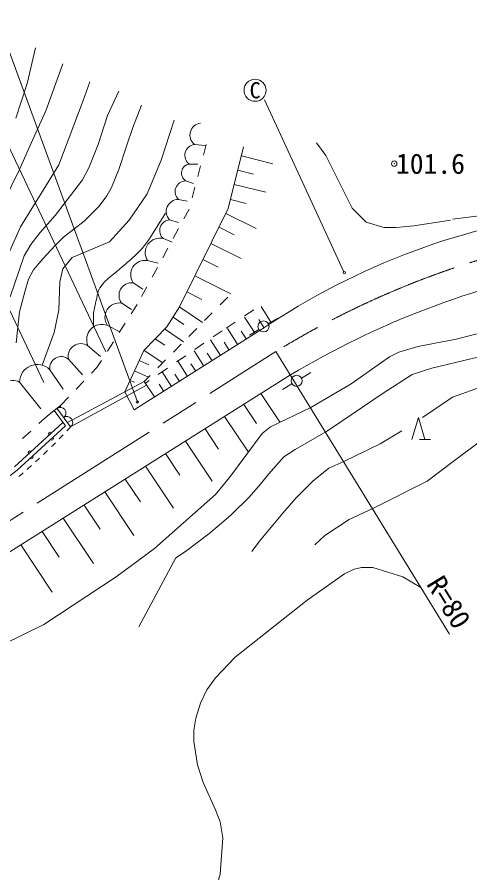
# Model space of a CAD drawing. Units: millimetres, scale not verified. Extents: x 40000 to 680000, y 20000 to 380000.
# Drawn here: x 367893 to 408815, y 261204 to 338630 of the extents above; entities that cross this region are included whole.
import ezdxf
from ezdxf.enums import TextEntityAlignment as Align

# ---------------------------------------------------------------- set-up
doc = ezdxf.new("R2010")
doc.units = ezdxf.units.MM
doc.header["$LTSCALE"] = 1000
doc.header["$PDMODE"] = 32
doc.header["$PDSIZE"] = 500
doc.linetypes.add('CHAIN', pattern=[18.5, 12, -1.5, 3.5, -1.5])
for name, color, linetype, lineweight in [('M-BGD', 7, 'Continuous', 13), ('M-BMK', 2, 'CHAIN', 13), ('M-STR-HTXT', 7, 'Continuous', 13)]:
    doc.layers.add(name, color=color, linetype=linetype, lineweight=lineweight)
doc.styles.add('ＭＳ ゴシック', font='')
doc.styles.get('ＭＳ ゴシック').set_extended_font_data('MS Gothic')

# ---------------------------------------------------------------- blocks, each defined once
blk = doc.blocks.new('針葉樹林')
at = {"color": 7, "linetype": 'Continuous', "lineweight": 13}
for p, q in [((-0.6, 0), (0, 2)), ((0, 2), (0.6, 0)), ((0.1, 0), (1.1, 0))]:
    blk.add_line(p, q, dxfattribs=at)
blk = doc.blocks.new('open_arrow')
at = {"color": 0, "linetype": 'Continuous', "lineweight": -2}
blk.add_lwpolyline([(7.5, 1.25), (0, 0), (7.5, -1.25)], dxfattribs=at)

msp = doc.modelspace()

# ---------------------------------------------------------------- linework, layer by layer
at = {"layer": 'M-BGD'}
for p, q in [((372012, 334397), (370488, 330164)), ((374467, 332789), (373874, 331095)), ((379124, 330672), (378362, 328640)), ((370488, 330164), (368879, 326608)), ((378362, 328640), (377769, 326947)), ((383918, 327104), (384881, 327023)), ((384989, 327100), (384733, 326133)), ((386978, 321310), (388361, 326904)), ((394965, 327242), (395803, 326100)), ((368117, 324830), (368879, 326608)), ((388168, 326067), (391004, 325356)), ((395803, 326100), (398174, 321359)), ((383437, 325339), (384239, 325339)), ((368117, 324830), (366593, 321782)), ((384477, 325167), (384221, 324200)), ((387846, 324781), (389264, 324426)), ((383116, 323815), (383838, 323575)), ((383965, 323233), (383709, 322266)), ((387523, 323495), (390360, 322784)), ((382475, 322131), (383277, 321971)), ((387184, 322116), (388602, 321761)), ((398174, 321359), (399444, 320089)), ((382567, 312408), (386978, 321310)), ((383440, 321250), (382962, 320371)), ((386757, 320866), (389507, 319495)), ((381673, 320287), (382475, 320046)), ((382484, 319493), (382006, 318615)), ((386140, 319629), (387515, 318943)), ((372096, 318734), (371334, 317972)), ((381111, 318602), (381913, 318282)), ((371334, 317972), (370234, 316787)), ((381528, 317736), (381050, 316858)), ((385409, 318162), (388157, 316792)), ((384678, 316697), (386051, 316012)), ((379668, 316597), (380630, 316357)), ((380572, 315979), (380094, 315101)), ((383947, 315231), (387222, 313598)), ((378385, 314592), (379267, 314031)), ((379616, 314223), (379138, 313344)), ((383217, 313768), (384589, 313083)), ((386230, 312594), (386933, 313305)), ((374975, 312723), (374806, 311876)), ((377342, 312748), (378224, 312186)), ((378749, 312628), (378209, 311786)), ((381424, 310623), (382567, 312408)), ((382613, 312379), (384655, 311000)), ((388441, 311590), (389275, 312142)), ((390896, 310938), (389937, 312451)), ((368117, 311961), (367802, 309172)), ((374806, 311876), (374806, 310611)), ((381990, 311485), (382974, 310820)), ((384824, 311172), (385527, 311883)), ((389403, 309991), (388455, 311486)), ((390208, 310501), (389728, 311258)), ((390595, 310896), (391460, 311398)), ((376059, 310743), (377101, 310181)), ((377669, 310944), (377130, 310102)), ((379359, 308458), (381424, 310623)), ((386773, 310486), (387607, 311038)), ((371250, 310098), (370141, 307143)), ((390025, 310403), (378477, 303104)), ((381225, 310414), (382932, 309258)), ((383418, 309749), (384121, 310460)), ((385603, 309692), (386428, 310257)), ((387827, 308991), (386900, 310452)), ((388614, 309490), (388145, 310229)), ((389739, 310379), (388893, 309847)), ((376590, 309260), (376051, 308418)), ((380378, 309527), (381246, 308939)), ((382012, 308327), (382715, 309038)), ((383952, 308562), (384777, 309127)), ((386285, 308012), (385379, 309440)), ((387055, 308501), (386597, 309223)), ((374294, 308898), (375417, 307936)), ((377635, 304728), (379359, 308458)), ((379369, 308469), (381052, 307355)), ((384776, 307055), (383892, 308450)), ((385530, 307533), (385082, 308239)), ((372530, 307695), (373813, 306252)), ((375511, 307576), (375099, 306934)), ((378990, 307537), (379785, 307174)), ((380606, 306904), (381309, 307616)), ((382302, 307432), (383127, 307997)), ((383301, 306119), (382436, 307481)), ((370846, 306733), (372049, 304968)), ((375099, 306934), (374611, 306421)), ((378568, 306612), (379773, 306061)), ((380652, 306303), (381477, 306868)), ((384038, 306586), (383600, 307276)), ((363920, 288167), (392601, 306252)), ((379367, 305651), (379903, 306193)), ((381857, 305203), (381013, 306534)), ((382578, 305660), (382151, 306334)), ((393588, 305973), (394453, 306475)), ((368119, 305610), (370044, 303204)), ((372451, 301945), (379367, 305651)), ((372727, 301570), (379595, 305319)), ((373921, 305697), (373231, 304973)), ((378167, 305736), (378487, 305589)), ((380315, 304266), (379367, 305651)), ((379473, 305496), (379827, 305738)), ((381150, 304754), (380733, 305412)), ((392733, 305456), (391886, 304924)), ((378477, 303104), (377635, 304728)), ((389934, 304570), (391662, 301964)), ((400968, 304595), (396226, 301377)), ((371851, 303525), (370608, 302523)), ((372541, 304249), (371851, 303525)), ((388381, 303591), (389523, 301870)), ((371230, 303024), (372256, 301638)), ((371842, 303409), (371419, 303155)), ((371494, 303237), (372727, 301570)), ((372017, 301961), (367643, 297953)), ((370608, 302523), (369869, 301849)), ((386649, 302499), (388791, 299269)), ((372256, 301638), (367900, 297646)), ((384884, 301386), (386102, 299550)), ((396226, 301377), (395803, 301123)), ((402661, 301208), (400714, 300023)), ((369130, 301175), (368391, 300502)), ((383116, 300271), (385523, 296641)), ((400714, 300023), (397412, 298414)), ((381314, 299134), (382609, 297181)), ((407318, 298414), (404947, 296636)), ((367900, 297646), (362520, 293535)), ((379508, 297996), (382018, 294211)), ((377668, 296836), (379043, 294762)), ((390638, 297313), (389876, 296382)), ((394618, 296636), (393094, 295112)), ((404947, 296636), (400036, 294181)), ((389876, 296382), (388860, 295197)), ((375824, 295673), (378439, 291729)), ((388860, 295197), (387252, 293588)), ((393094, 295112), (391908, 293757)), ((373945, 294488), (375401, 292293)), ((387252, 293588), (386151, 292657)), ((391908, 293757), (389792, 291217)), ((372062, 293301), (374785, 289196)), ((370144, 292091), (371683, 289771)), ((386151, 292657), (385220, 291895)), ((385220, 291895), (383103, 290286)), ((389792, 291217), (389114, 290286)), ((395718, 291725), (394787, 290879)), ((368221, 290879), (371053, 286609)), ((382233, 289708), (378905, 283452)), ((383103, 290286), (382233, 289708))]:
    msp.add_line(p, q, dxfattribs=at)
for points in [[(369556, 335837), (368794, 332619), (367778, 329487)], [(377092, 331942), (376076, 329741), (375229, 327116), (374382, 324999), (373790, 323899), (371334, 320681)], [(373874, 331095), (371673, 325253), (370318, 323052)], [(382087, 329317), (380902, 325677), (379632, 322629), (378023, 320258), (376245, 318311), (372858, 316871)], [(377769, 326947), (377092, 324830), (376414, 323221), (375991, 322459), (375314, 321528), (373959, 320173), (372096, 318734)], [(370318, 323052), (368202, 319665), (367101, 317210), (365662, 314670)], [(371334, 320681), (369980, 319157), (369133, 318057), (368540, 317041), (367270, 313315)], [(374975, 312723), (375020, 312901), (375058, 313082), (375094, 313264), (375130, 313446), (375173, 313625), (375225, 313800), (375291, 313968), (375376, 314129), (375575, 314415), (375805, 314677), (376057, 314921), (376325, 315151), (376602, 315374), (376882, 315596), (377157, 315820), (377421, 316054), (377644, 316257), (377871, 316456), (378100, 316654), (378328, 316852), (378553, 317053), (378773, 317260), (378984, 317474), (379185, 317698), (379486, 318073), (379768, 318462), (380035, 318861), (380293, 319268), (380546, 319679), (380796, 320091), (381050, 320501), (381311, 320906)], [(416703, 320801), (415615, 321189), (414006, 321189), (407233, 320343)], [(407064, 320258), (403762, 319750), (402153, 319581), (401052, 319581), (399444, 320089)], [(370234, 316787), (369387, 315771), (368910, 314921), (368589, 313778), (368117, 311961)], [(372858, 316871), (372012, 315855), (371758, 314670), (371673, 312130), (371250, 310098)], [(418578, 312723), (412313, 310691), (407572, 309505), (404100, 308828), (402407, 308320), (401560, 307897), (398089, 305441), (394448, 303325)], [(418917, 310860), (411043, 308235), (405370, 306881), (403592, 306288), (400968, 304595)], [(419425, 307727), (417054, 306881), (410112, 305272), (407233, 304256), (404524, 302393)], [(394448, 303325), (390808, 301547), (390046, 300954), (387082, 296975), (385812, 295451), (380309, 290540), (376838, 288000), (370318, 283682), (366678, 281904)], [(420441, 301885), (418070, 301377), (412144, 300869), (409688, 300192), (407318, 298414)], [(395803, 301123), (393009, 299515), (391993, 298837), (390638, 297313)], [(397412, 298414), (396057, 297821), (394618, 296636)], [(400036, 294181), (397920, 293165), (395718, 291725)], [(404375, 287037), (402746, 288000), (400036, 288847), (399020, 288847), (398343, 288677), (397496, 288254), (394110, 285883), (387590, 280719), (385812, 278856), (385050, 277755), (384458, 276570), (384034, 275215), (383865, 274115), (383865, 273099), (384204, 270982), (384712, 269373), (385812, 266918), (386236, 265817), (386490, 264378), (386236, 261076), (384204, 253795)]]:
    msp.add_lwpolyline(points, dxfattribs=at)
for centre, radius in [((389401, 332013), 1000), ((397476, 315507), 100), ((390163, 310645), 500), ((393156, 305722), 500), ((378759, 303818), 100)]:
    msp.add_circle(centre, radius, dxfattribs=at)
for centre, radius, start, end in [((384600, 327949), 1086, 96.35966, 231.11993), ((384045, 326121), 991, 97.36475, 232.12502), ((383594, 324511), 844, 100.73121, 235.49148), ((383146, 322840), 976, 91.76541, 226.52568), ((382458, 321042), 1090, 89.1213, 223.88157), ((426257, 256853), 64655, 96.67887, 124.08203), ((381743, 319328), 962, 94.18492, 228.94519), ((380807, 317299), 1338, 76.86598, 211.62625), ((379444, 315328), 1289, 80.00062, 214.76089), ((432923, 238955), 78452, 100.9751, 120.92863), ((378247, 313453), 1148, 83.14398, 217.90425), ((377118, 311478), 1289, 80.00062, 214.76089), ((375561, 309453), 1383, 68.89289, 203.65317), ((373663, 307929), 1157, 56.90674, 191.66701), ((371888, 306863), 1051, 52.36475, 187.12502), ((369716, 305603), 1597, 45, 179.76027), ((367537, 304521), 1235, 61.90927, 196.66954), ((371787, 302809), 519, 308.55233, 124.41777), ((372403, 301976), 519, 308.55233, 124.41777), ((334264, 336755), 52128, 316.99899, 317.54856), ((370880, 300920), 150, 42.50896, 222.50896), ((371024, 300509), 150, 222.50896, 42.50896), ((334264, 336755), 52128, 315.89986, 316.44942), ((334264, 336755), 52128, 314.80073, 315.35029), ((369037, 299230), 150, 42.50896, 222.50896), ((369182, 298820), 150, 222.50896, 42.50896), ((334264, 336755), 52128, 313.7016, 314.25116), ((334264, 336755), 52128, 312.60246, 313.15203), ((334264, 336755), 52128, 310.4042, 310.95377), ((334264, 336755), 52128, 311.50333, 312.0529)]:
    msp.add_arc(centre, radius, start, end, dxfattribs=at)
msp.add_point((401977, 325370), dxfattribs=at)
at = {"layer": 'M-BMK'}
msp.add_line((354089, 284710), (391276, 308372), dxfattribs=at)
msp.add_arc((433134, 240196), 80000, 82.27524, 121.54867, dxfattribs=at)
at = {"layer": 'M-STR-HTXT'}
for p, q in [((378759, 303818), (362504, 348264)), ((375922, 308343), (360318, 341277)), ((370305, 305577), (354658, 338600)), ((397434, 315598), (390253, 331142)), ((391276, 308372), (406973, 282806))]:
    msp.add_line(p, q, dxfattribs=at)

# ---------------------------------------------------------------- block references
at = {"layer": 'M-BGD', "xscale": 1000, "yscale": 1000}
msp.add_blockref('針葉樹林', (404158, 300414), dxfattribs=at)
at = {"layer": 'M-STR-HTXT'}
for p, rotation in [((397434, 315598), 114.8), ((378759, 303818), 110.1)]:
    msp.add_blockref('open_arrow', p, dxfattribs=dict(at, rotation=rotation))

# ---------------------------------------------------------------- texts
at = {"layer": 'M-BGD', "style": 'ＭＳ ゴシック'}
msp.add_text('C', height=1466, dxfattribs=at).set_placement((389401, 332013), align=Align.MIDDLE_CENTER)
msp.add_text('101.6', height=1833, dxfattribs=at).set_placement((402137, 325370), align=Align.MIDDLE_LEFT)
at = {"layer": 'M-STR-HTXT', "style": 'ＭＳ ゴシック'}
msp.add_text('R=80', height=1833, rotation=301.549, dxfattribs=at).set_placement((406973, 282806), align=Align.BOTTOM_RIGHT)

doc.saveas('drawing.dxf')
